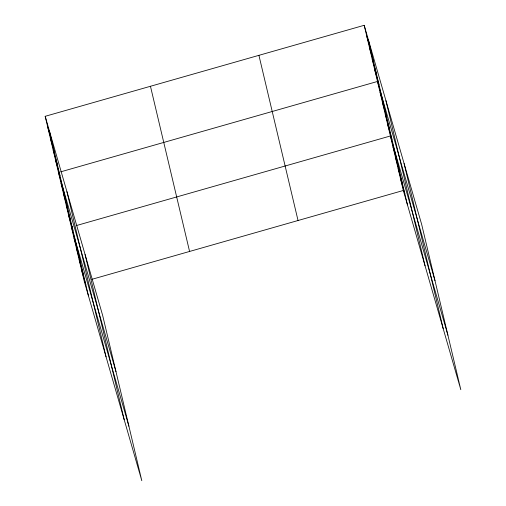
<?xml version="1.0" encoding="UTF-8"?>
<svg xmlns="http://www.w3.org/2000/svg" width="506" height="506" viewBox="0 0 506 506"><rect width="100%" height="100%" fill="white"/><g stroke="black" fill="none" stroke-linecap="round" stroke-linejoin="round"><path stroke-width="0.76" d="M45.186 116.31L102.686 315.523L141.806 480.7L84.306 281.488L45.186 116.31L364.193 25.3L421.694 224.512L460.814 389.69L403.314 190.477L364.193 25.3M60.726 171.831L377.495 81.46L434.996 280.672M72.889 226.555L71.397 226.979L128.897 426.191M76.627 225.493L390.404 135.969L447.905 335.181M91.776 279.356L403.314 190.477M366.85 36.533L371.006 50.916M369.513 47.766L373.662 62.143M372.176 58.993L376.325 73.376M374.832 70.226L378.988 84.61M380.076 92.364L384.225 106.741M382.656 103.262L386.812 117.645M385.243 114.166L389.392 128.549M387.824 125.064L391.973 139.447M392.985 146.866L397.14 161.25M395.565 157.771L399.721 172.154M398.152 168.675L402.302 183.052M400.733 179.573L404.882 193.956M47.849 127.544L51.998 141.927M50.505 138.777L54.661 153.16M53.168 150.01L57.317 164.393M55.824 161.243L59.98 175.62M58.487 172.47L115.988 371.682M61.068 183.374L65.223 197.757M63.655 194.279L67.804 208.655M66.235 205.177L70.385 219.56M68.816 216.081L72.965 230.464M73.977 237.883L78.133 252.266M76.564 248.781L80.713 263.164M79.145 259.686L83.294 274.069M81.725 270.59L85.875 284.967M404.085 163.52L443.212 328.691M385.952 100.675L425.072 265.852M368.343 39.683L407.463 204.86M258.92 55.337L298.04 220.508M150.459 86.279L189.579 251.457M85.078 254.531L124.204 419.708M66.944 191.685L106.064 356.863M49.335 130.693L88.461 295.871"/></g></svg>
